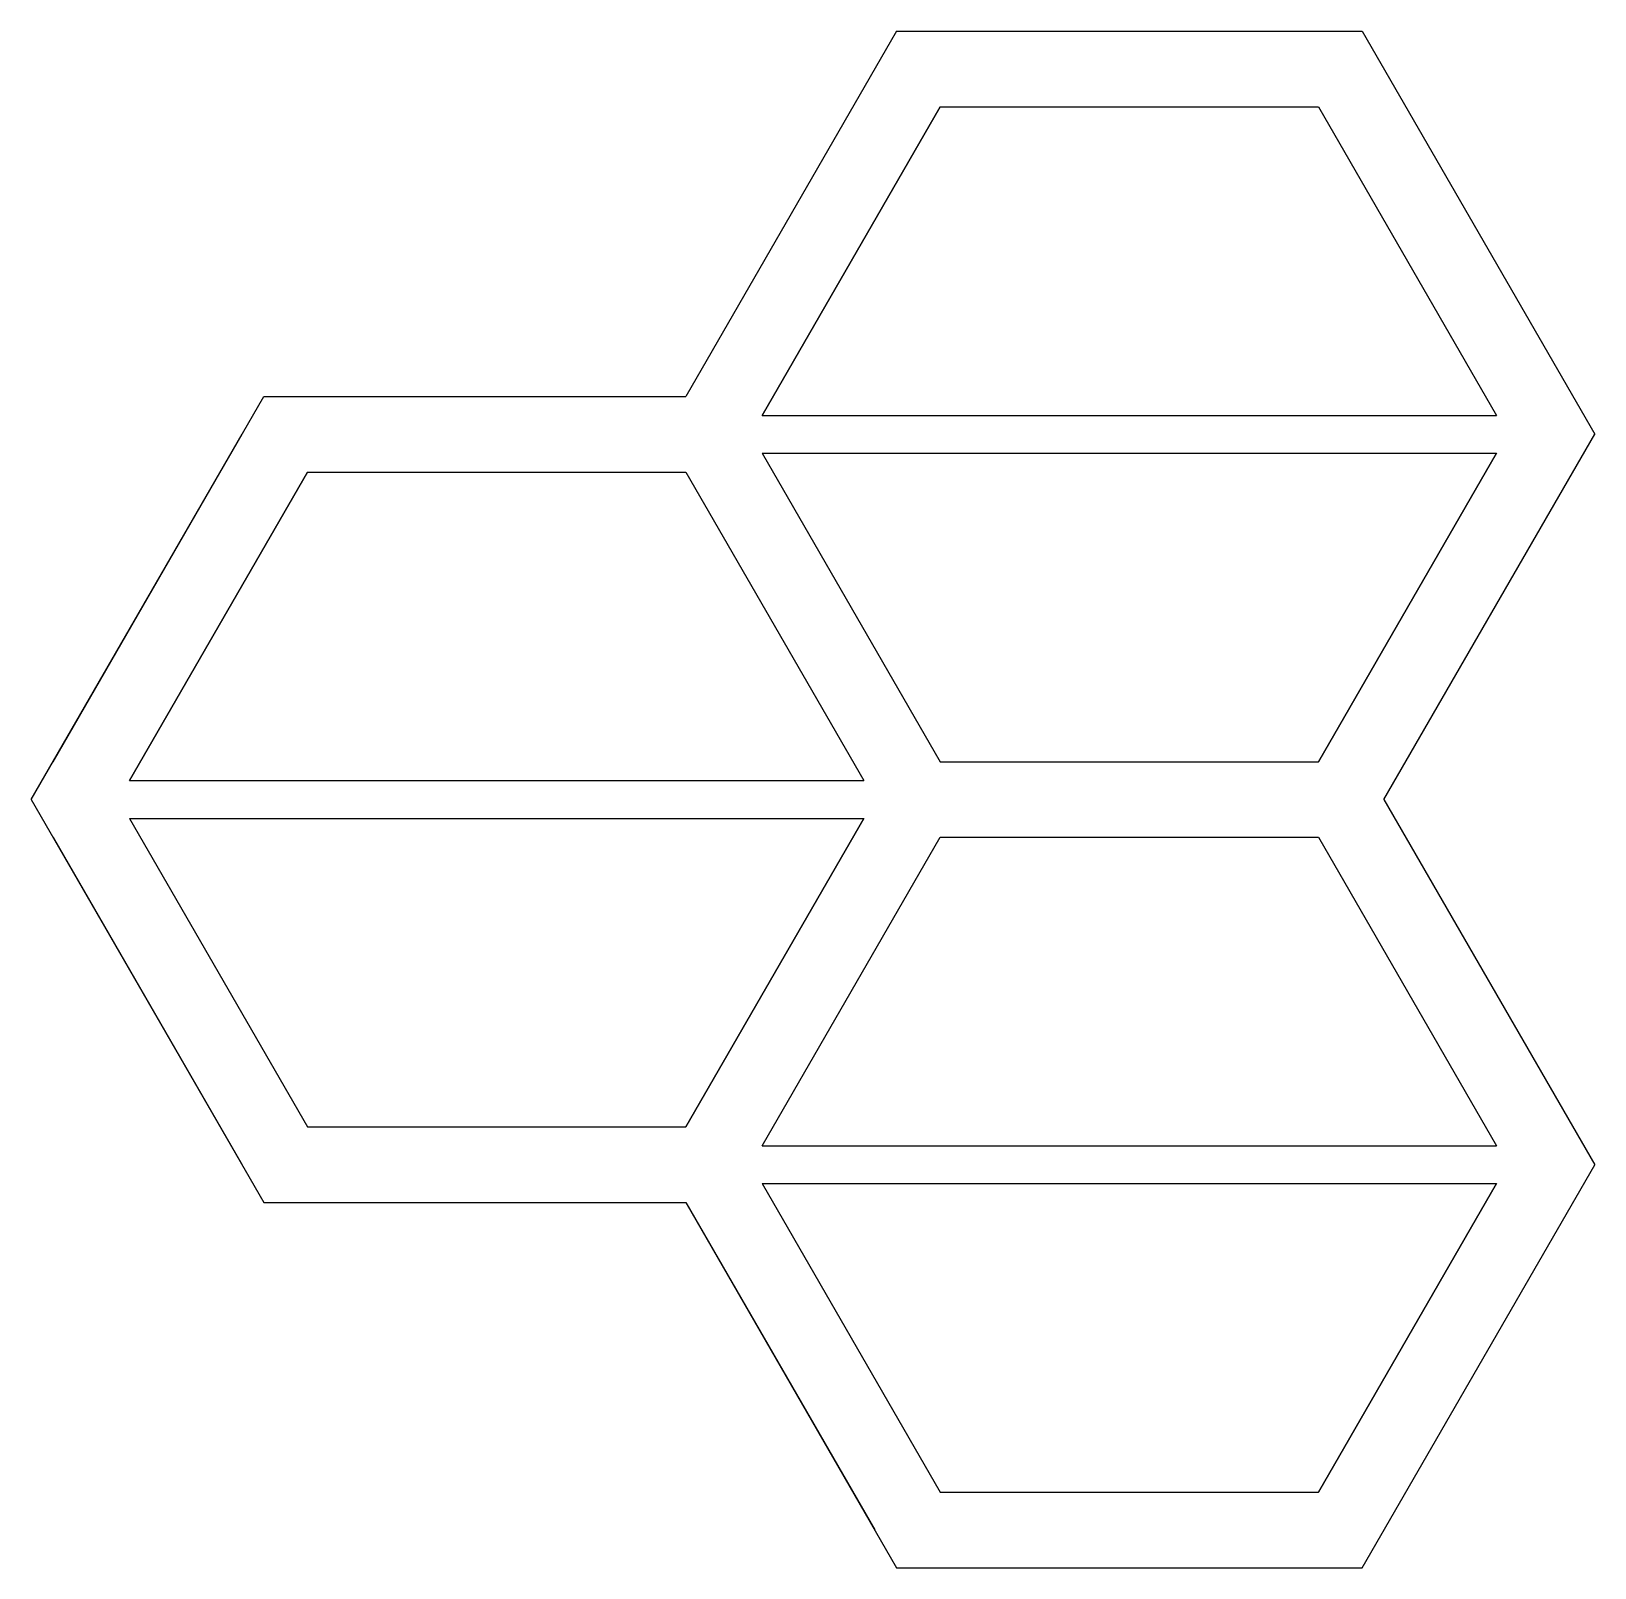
# Model space of a CAD drawing. Extents: x 81.6 to 164.3, y 57.4 to 138.6.
import ezdxf

# ---------------------------------------------------------------- set-up
doc = ezdxf.new("R2010")
doc.units = 0
doc.layers.get('0').update_dxf_attribs({"linetype": 'CONTINUOUS', "lineweight": 25, "true_color": 0x000000})

msp = doc.modelspace()

# ---------------------------------------------------------------- linework, layer by layer
for p, q in [((127.345, 138.641), (116.191, 119.321)), ((127.345, 138.641), (116.191, 119.321)), ((127.345, 138.641), (116.191, 119.321)), ((127.345, 138.641), (151.964, 138.641)), ((127.345, 138.641), (151.964, 138.641)), ((127.345, 138.641), (151.964, 138.641)), ((151.964, 138.641), (164.274, 117.32)), ((129.655, 134.641), (120.232, 118.32)), ((129.655, 134.641), (120.232, 118.32)), ((129.655, 134.641), (120.232, 118.32)), ((120.232, 118.32), (129.655, 134.641)), ((120.232, 118.32), (129.655, 134.641)), ((120.232, 118.32), (129.655, 134.641)), ((129.655, 134.641), (149.655, 134.641)), ((129.655, 134.641), (149.655, 134.641)), ((129.655, 134.641), (149.655, 134.641)), ((129.655, 134.641), (149.655, 134.641)), ((129.655, 134.641), (149.655, 134.641)), ((129.655, 134.641), (149.655, 134.641)), ((149.655, 134.641), (159.077, 118.321)), ((149.655, 134.641), (159.077, 118.321)), ((149.655, 134.641), (159.077, 118.321)), ((149.655, 134.641), (159.077, 118.321)), ((149.655, 134.641), (159.077, 118.321)), ((149.655, 134.641), (159.077, 118.321)), ((82.727, 100), (93.881, 119.321)), ((93.881, 119.321), (116.191, 119.321)), ((96.191, 119.321), (116.191, 119.321)), ((96.191, 119.321), (116.191, 119.321)), ((120.232, 118.32), (159.077, 118.321)), ((81.572, 98), (92.727, 117.32)), ((153.119, 98), (164.274, 117.32)), ((120.232, 116.32), (159.077, 116.321)), ((120.232, 116.32), (129.655, 100)), ((149.655, 100), (159.077, 116.321)), ((159.077, 116.321), (149.655, 100)), ((149.655, 100), (159.077, 116.321)), ((149.655, 100), (159.077, 116.321)), ((159.077, 116.321), (149.655, 100)), ((159.077, 116.321), (149.655, 100)), ((96.191, 115.321), (86.768, 99)), ((96.191, 115.321), (86.768, 99)), ((96.191, 115.321), (86.768, 99)), ((86.768, 99), (96.191, 115.321)), ((86.768, 99), (96.191, 115.321)), ((86.768, 99), (96.191, 115.321)), ((96.191, 115.321), (116.191, 115.321)), ((96.191, 115.321), (116.191, 115.321)), ((96.191, 115.321), (116.191, 115.321)), ((96.191, 115.32), (116.191, 115.32)), ((96.191, 115.32), (116.191, 115.32)), ((96.191, 115.32), (116.191, 115.32)), ((96.191, 115.32), (116.191, 115.32)), ((116.191, 115.321), (125.613, 99)), ((116.191, 115.321), (125.613, 99)), ((116.191, 115.321), (125.613, 99)), ((116.191, 115.321), (125.613, 99)), ((116.191, 115.321), (125.613, 99)), ((116.191, 115.321), (125.613, 99)), ((129.655, 100), (149.655, 100)), ((129.655, 100), (149.655, 100)), ((129.655, 100), (149.655, 100)), ((129.655, 100), (149.655, 100)), ((129.655, 100), (149.655, 100)), ((129.655, 100), (149.655, 100)), ((86.768, 99), (125.613, 99)), ((81.572, 98), (93.881, 76.68)), ((153.119, 98), (164.274, 78.679)), ((86.768, 97), (125.613, 97)), ((86.768, 97), (96.191, 80.68)), ((86.768, 97), (96.191, 80.68)), ((86.768, 97), (96.191, 80.68)), ((86.768, 97), (96.191, 80.679)), ((86.768, 97), (96.191, 80.679)), ((86.768, 97), (96.191, 80.679)), ((125.613, 97), (116.191, 80.68)), ((116.191, 80.679), (125.613, 97)), ((82.726, 96), (92.727, 78.68)), ((82.726, 96), (92.727, 78.68)), ((82.726, 96), (92.727, 78.68)), ((82.727, 96), (92.727, 78.68)), ((82.727, 96), (92.727, 78.679)), ((82.727, 96), (92.727, 78.679)), ((82.727, 96), (92.727, 78.68)), ((82.727, 96), (92.727, 78.679)), ((82.727, 96), (92.727, 78.679)), ((82.727, 96), (92.727, 78.68)), ((82.727, 96), (92.727, 78.679)), ((120.232, 79.679), (129.655, 96)), ((129.655, 96), (149.655, 96)), ((129.655, 96), (149.655, 96)), ((129.655, 96), (149.655, 96)), ((129.655, 96), (149.655, 96)), ((129.655, 96), (149.655, 96)), ((129.655, 96), (149.655, 96)), ((129.655, 96), (149.655, 96)), ((149.655, 96), (159.077, 79.68)), ((149.655, 96), (159.077, 79.68)), ((149.655, 96), (159.077, 79.68)), ((149.655, 96), (159.077, 79.68)), ((149.655, 96), (159.077, 79.68)), ((149.655, 96), (159.077, 79.68)), ((96.191, 80.68), (116.191, 80.68)), ((96.191, 80.68), (116.191, 80.68)), ((96.191, 80.68), (116.191, 80.68)), ((96.191, 80.68), (116.191, 80.68)), ((96.191, 80.679), (116.191, 80.679)), ((96.191, 80.679), (116.191, 80.679)), ((96.191, 80.679), (116.191, 80.679)), ((120.232, 79.679), (159.077, 79.68)), ((151.964, 57.359), (164.274, 78.679)), ((120.232, 77.679), (159.077, 77.68)), ((120.232, 77.679), (129.655, 61.359)), ((120.232, 77.679), (129.655, 61.359)), ((120.232, 77.679), (129.655, 61.359)), ((120.232, 77.679), (129.655, 61.359)), ((120.232, 77.679), (129.655, 61.359)), ((120.232, 77.679), (129.655, 61.359)), ((149.655, 61.359), (159.077, 77.68)), ((159.077, 77.68), (149.655, 61.359)), ((149.655, 61.359), (159.077, 77.68)), ((149.655, 61.359), (159.077, 77.68)), ((159.077, 77.68), (149.655, 61.359)), ((159.077, 77.68), (149.655, 61.359)), ((93.881, 76.68), (116.191, 76.68)), ((96.191, 76.68), (116.191, 76.68)), ((96.191, 76.68), (116.191, 76.68)), ((96.191, 76.68), (116.191, 76.68)), ((96.191, 76.68), (116.191, 76.68)), ((96.191, 76.68), (116.191, 76.68)), ((96.191, 76.68), (116.191, 76.68)), ((96.191, 76.68), (116.191, 76.68)), ((96.191, 76.68), (116.191, 76.68)), ((96.191, 76.679), (116.191, 76.679)), ((96.191, 76.679), (116.191, 76.679)), ((96.191, 76.679), (116.191, 76.679)), ((116.191, 76.68), (126.191, 59.359)), ((116.191, 76.68), (126.191, 59.359)), ((116.191, 76.68), (126.191, 59.359)), ((116.191, 76.68), (126.191, 59.359)), ((116.191, 76.68), (126.191, 59.359)), ((116.191, 76.68), (126.191, 59.359)), ((116.191, 76.68), (126.191, 59.359)), ((116.191, 76.68), (126.191, 59.359)), ((116.191, 76.68), (127.345, 57.359)), ((116.191, 76.679), (126.191, 59.359)), ((116.191, 76.679), (126.191, 59.359)), ((116.191, 76.679), (126.191, 59.359)), ((129.655, 61.359), (149.655, 61.359)), ((129.655, 61.359), (149.655, 61.359)), ((129.655, 61.359), (149.655, 61.359)), ((129.655, 61.359), (149.655, 61.359)), ((129.655, 61.359), (149.655, 61.359)), ((129.655, 61.359), (149.655, 61.359)), ((129.655, 61.359), (149.655, 61.359)), ((127.345, 57.359), (151.964, 57.359)), ((129.655, 57.359), (149.655, 57.359)), ((129.655, 57.359), (149.655, 57.359)), ((129.655, 57.359), (149.655, 57.359)), ((129.655, 57.359), (149.655, 57.359)), ((129.655, 57.359), (149.655, 57.359)), ((129.655, 57.359), (149.655, 57.359)), ((129.655, 57.359), (149.655, 57.359)), ((129.655, 57.359), (149.655, 57.359)), ((129.655, 57.359), (149.655, 57.359)), ((129.655, 57.359), (149.655, 57.359)), ((129.655, 57.359), (149.655, 57.359))]:
    msp.add_line(p, q)

doc.saveas('drawing.dxf')
